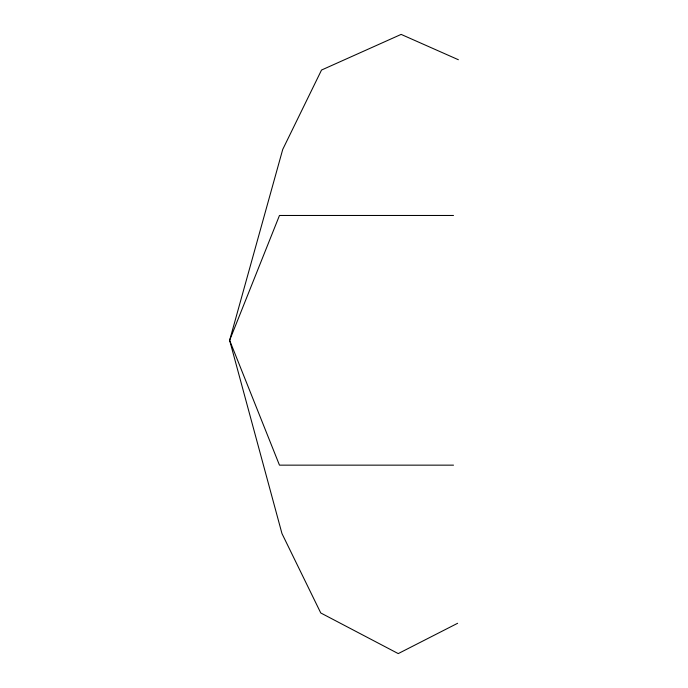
<?xml version="1.0" encoding="UTF-8"?>
<svg xmlns="http://www.w3.org/2000/svg" width="688" height="688" viewBox="0 0 688 688"><rect width="100%" height="100%" fill="white"/><g stroke="black" fill="none" stroke-linecap="round" stroke-linejoin="round"><path stroke-width="1.03" d="M457.615 623.285L398.24 653.6L320.763 612.965L281.968 533.57L229.629 340.311L282.725 149.442L321.52 70.047L401.138 34.4L458.371 59.727M453.504 215.473L279.466 215.473L229.629 340.311L279.466 465.148L453.504 465.148"/></g></svg>
